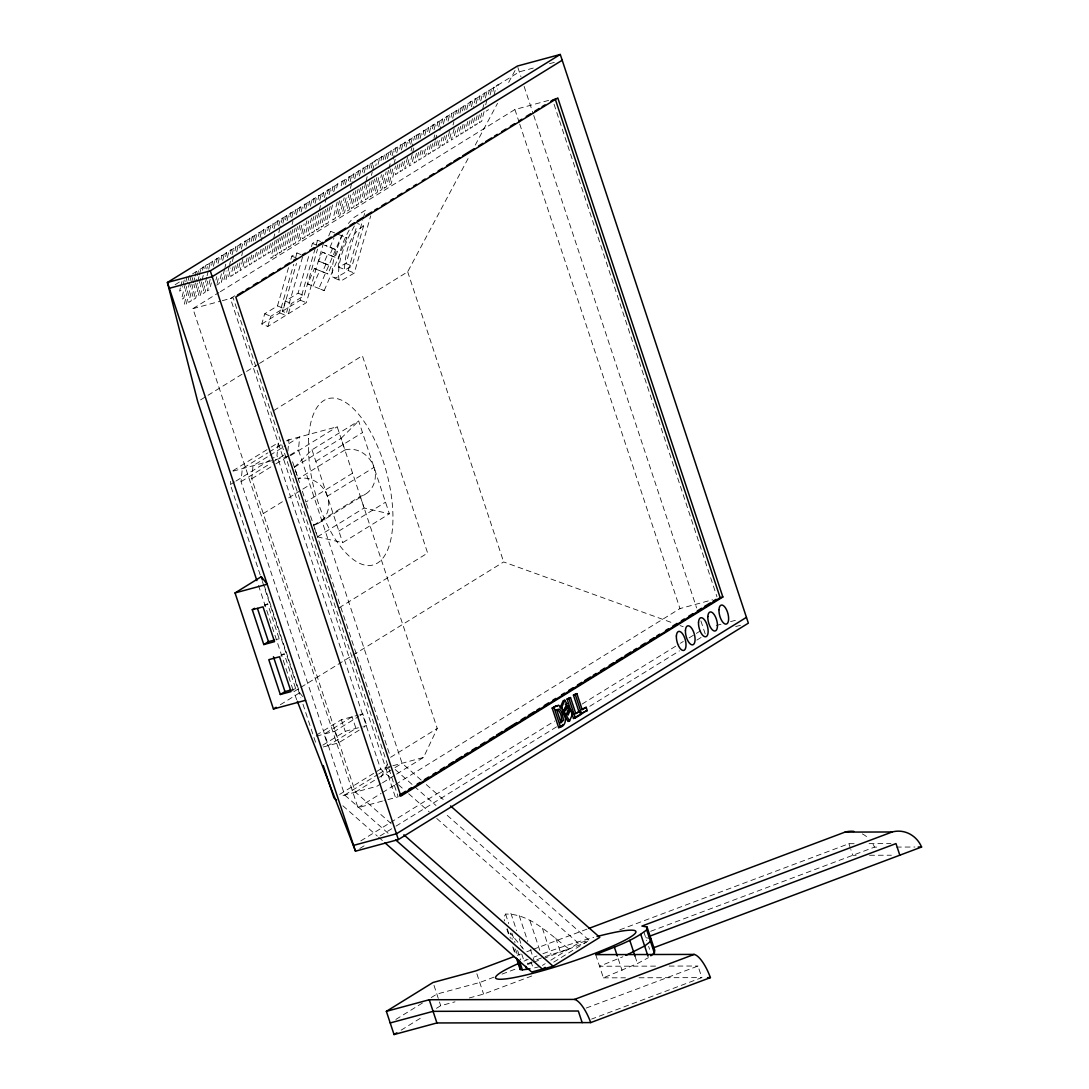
<?xml version="1.0" encoding="UTF-8"?>
<svg xmlns="http://www.w3.org/2000/svg" width="1089" height="1089" viewBox="0 0 1089 1089"><rect width="100%" height="100%" fill="white"/><g stroke="black" fill="none" stroke-linecap="round" stroke-linejoin="round"><path stroke-width="0.75" stroke-dasharray="5 3.75" d="M260.23 575.006L230.323 484.551L230.637 481.297M388.052 833.208L344.682 795.011L241.037 481.651L242.289 468.665L267.744 452.929M391.114 823.57L355.395 792.111L251.763 478.752L253.016 465.765L268.575 456.141M287.864 451.173L288.966 439.806L283.303 443.305M421.198 780.105L402.059 763.253L298.427 449.893L299.679 436.907L284.12 446.531M180.352 287.932L179.562 291.144L181.904 289.701L182.693 286.489M180.747 286.325L182.326 279.887M183.088 284.882L184.259 280.05M185.416 283.439L181.482 299.529L183.81 298.087L187.744 281.997M185.811 281.82L186.995 277.001M188.138 280.377L189.323 275.558M189.649 282.323L184.027 305.342L186.355 303.899L191.174 284.175M190.044 280.69L191.65 274.115M191.582 282.527L192.78 277.6M193.107 284.379L188.683 302.456L191.024 301.013L195.435 282.936M193.515 282.732L194.713 277.804M195.122 276.157L196.319 271.229L198.661 269.786L195.843 281.289M197.368 283.126L193.352 299.57L195.693 298.127L200.907 276.756M197.776 281.493L198.974 276.552M199.382 274.918L200.989 268.343L203.316 266.9L202.513 270.181M201.642 281.888L198.021 296.684L200.362 295.242L203.575 282.092M202.037 280.241L203.248 275.313M204.855 268.738L205.658 265.457L207.985 264.014L206.787 268.942M206.706 277.355L202.69 293.799L205.018 292.356L207.836 280.853M207.114 275.721L208.312 270.78M208.72 269.146L210.327 262.572L212.654 261.129L211.048 267.703M210.163 279.41L207.359 290.913L209.687 289.47L211.293 282.895M213.376 266.26L214.982 259.686L217.324 258.243L215.717 264.818M218.045 263.375L219.651 256.8L221.993 255.357L220.386 261.932M215.962 280.009L216.765 276.729M217.092 283.494L219.093 275.286M222.714 260.489L224.32 253.914L226.648 252.471L225.042 259.046M221.435 273.843L219.025 283.698L216.684 285.141M224.565 269.106L221.353 282.255L223.694 280.812L226.104 270.957M224.974 267.458L225.777 264.178M227.383 257.603L228.989 251.028L231.317 249.585L229.711 256.16M229.235 266.22L226.022 279.369L228.35 277.926L230.759 268.071M229.643 264.573L230.446 261.292M232.052 254.717L233.659 248.142L235.986 246.699L234.38 253.274M232.365 261.496L233.972 254.921M233.1 266.628L230.691 276.483L233.019 275.041L235.428 265.185M236.708 251.831L238.314 245.256L240.655 243.813L239.049 250.388M237.77 263.742L235.36 273.598L237.688 272.155L240.097 262.299M241.377 248.945L242.983 242.371L245.324 240.928L244.113 245.855M241.704 255.724L242.507 252.43M242.833 259.209L240.016 270.712L242.357 269.269L244.766 259.413M246.046 246.06L247.652 239.485L249.98 238.042L248.782 242.97M247.094 257.97L244.685 267.826L247.026 266.383L249.435 256.528M251.11 241.527L252.321 236.599L254.649 235.156L253.043 241.731M251.763 255.085L249.354 264.94L251.682 263.497L253.696 255.275M255.384 240.288L256.99 233.713L259.318 232.27L257.712 238.845M256.432 252.199L254.023 262.054L256.351 260.611L258.365 252.389M260.04 237.402L261.659 230.827L263.987 229.384L261.169 240.887M261.101 249.313L258.692 259.168L261.02 257.725L263.429 247.87M264.709 234.516L266.315 227.941L268.656 226.498L267.05 233.073M265.77 246.427L263.347 256.283L265.689 254.84L268.493 243.337M269.378 231.63L270.984 225.055L273.325 223.613L271.719 230.187M270.426 243.541L268.017 253.397L270.358 251.954L273.162 240.451M274.047 228.744L275.653 222.17L277.981 220.727L276.783 225.654M273.57 238.804L275.177 232.229M275.149 240.424L270.78 258.324L272.863 257.031L277.246 239.131M278.73 225.791L280.322 219.284L282.405 217.991L280.023 227.751M278.825 232.624L279.628 229.371M279.329 237.838L274.959 255.738L277.055 254.445L281.425 236.544M282.909 223.204L284.501 216.697L286.584 215.404L285.005 221.911M283.508 235.265L279.138 253.152L281.466 251.709L285.849 233.822M287.088 220.618L288.68 214.111L291.008 212.668L289.415 219.175M288.177 232.379L283.807 250.266L286.135 248.823L290.504 230.936M291.757 217.732L293.349 211.225L295.677 209.782L294.493 214.669M292.097 224.429L292.9 221.176M292.846 229.493L288.476 247.38L290.804 245.937L295.173 228.05M296.426 214.846L298.018 208.339L300.346 206.896L299.148 211.783M297.515 226.607L293.145 244.494L295.473 243.051L299.843 225.164M301.095 211.96L302.674 205.453L305.015 204.011L303.817 208.897M301.776 225.341L297.801 241.608L300.142 240.165L304.117 223.898M305.75 209.074L307.343 202.568L309.684 201.125L308.092 207.631M306.839 220.836L302.47 238.722L304.811 237.279L308.786 221.013M310.419 206.189L312.012 199.682L314.34 198.239L312.761 204.746M311.508 217.95L307.139 235.837L309.467 234.394L313.85 216.507M315.089 203.303L316.681 196.796L319.009 195.353L317.416 201.86M316.178 215.064L311.808 232.951L314.136 231.508L318.914 211.987M319.758 200.417L321.35 193.91L323.678 192.467L322.085 198.974M319.308 210.368L320.493 205.481M320.847 212.178L316.477 230.065L318.805 228.622L323.174 210.735M324.427 197.531L326.006 191.024L328.347 189.581L324.767 204.228M325.516 209.292L321.132 227.179L323.474 225.736L327.843 207.849M329.082 194.645L330.675 188.138L333.016 186.695L331.424 193.202M330.171 206.406L325.802 224.293L328.143 222.85L332.513 204.963M333.751 191.759L335.344 185.253L337.672 183.81L336.487 188.696M337.182 202.078L332.798 219.964L335.14 218.521L339.509 200.635M341.156 185.811L342.341 180.924L344.682 179.481L343.484 184.368M341.442 200.812L337.467 217.079L339.809 215.636L344.178 197.749M345.417 184.545L347.01 178.038L349.338 176.595L347.759 183.102M346.111 197.926L342.137 214.193L344.464 212.75L348.848 194.863M350.086 181.659L351.679 175.152L354.007 173.709L352.019 181.849M350.427 188.356L351.624 183.469M350.781 195.04L346.806 211.307L349.133 209.864L353.503 191.977M354.755 178.773L356.348 172.266L358.676 170.823L357.083 177.33M355.844 190.534L351.475 208.421L353.802 206.978L358.172 189.091M359.424 175.887L361.004 169.38L363.345 167.937L361.752 174.444M360.513 187.648L356.13 205.535L358.472 204.092L362.841 186.205M364.08 173.001L365.673 166.494L368.014 165.052L366.421 171.558M365.577 183.129L360.799 202.649L363.141 201.206L367.51 183.32M365.972 181.509L367.156 176.622M369.144 168.496L370.342 163.609L372.683 162.166L371.09 168.672M369.838 181.877L365.468 199.763L367.796 198.321L372.179 180.434M371.431 175.37L372.234 172.116M372.629 170.483L375.011 160.723L377.339 159.28L375.759 165.787M374.507 178.991L370.137 196.878L372.465 195.435L376.848 177.548M378.087 164.344L379.68 157.837L382.008 156.394L380.415 162.901M378.781 177.725L374.807 193.992L377.134 192.549L381.504 174.662M383.151 159.838L384.349 154.951L386.677 153.508L385.084 160.015M383.451 174.839L379.476 191.106L381.803 189.663L386.173 171.776M387.425 158.572L389.004 152.065L391.346 150.622L389.753 157.129M388.514 170.333L384.131 188.22L386.472 186.777L390.842 168.89M388.909 168.7L390.502 162.193M392.081 155.686L393.673 149.179L396.015 147.736L393.224 159.13M392.775 169.067L388.8 185.334L391.142 183.891L395.511 166.004M394.368 162.56L395.157 159.307M396.75 152.8L398.343 146.294L400.67 144.851L399.091 151.357M397.784 164.779L395.375 174.648L397.716 173.205L400.126 163.336M401.405 149.983L403.012 143.408L405.339 141.965L403.733 148.54M402.454 161.893L400.044 171.763L402.372 170.32L404.781 160.451M406.074 147.097L407.681 140.522L410.009 139.079L408.797 144.02M407.517 157.361L404.713 168.877L407.041 167.434L409.45 157.565M410.73 144.211L412.336 137.636L414.678 136.193L412.268 146.062M411.057 150.99L411.86 147.709M412.187 154.475L409.382 165.991L411.71 164.548L414.119 154.679M412.595 152.841L414.201 146.266M415.807 139.691L417.005 134.75L419.347 133.307L417.74 139.882M416.447 153.236L414.038 163.105L416.379 161.662L418.789 151.793M420.068 138.439L421.674 131.864L424.002 130.421L422.396 136.996M421.116 150.35L418.707 160.219L421.048 158.776L423.049 150.554M424.737 135.553L426.344 128.978L428.671 127.536L427.065 134.11M425.391 149.111L423.376 157.333L425.704 155.89L428.113 146.021M429.406 132.667L431.013 126.093L433.34 124.65L431.734 131.225M430.454 144.578L428.045 154.447L430.373 153.005L433.585 139.855M434.062 129.782L435.668 123.207L438.009 121.764L436.403 128.339M433.994 138.208L434.797 134.913M435.124 141.693L432.714 151.562L435.042 150.119L437.451 140.25M435.518 140.059L437.125 133.484M438.731 126.896L440.337 120.321L442.678 118.878L439.861 130.394M439.384 140.454L437.37 148.676L439.711 147.233L442.12 137.364M443.4 124.023L445.006 117.435L447.348 115.992L445.728 122.581M444.448 135.921L442.039 145.79L444.38 144.347L446.789 134.478M448.069 121.138L449.675 114.563L452.003 113.12L450.805 118.048M449.526 131.401L446.708 142.904L449.036 141.461L451.459 131.592M452.738 118.252L454.344 111.677L456.672 110.234L455.474 115.162M453.065 125.017L453.868 121.737M454.181 128.516L451.377 140.018L453.705 138.575L456.114 128.706M457.802 113.719L459.014 108.791L461.341 107.348L459.735 113.923M458.455 127.263L456.046 137.132L458.374 135.689L460.783 125.82M462.471 110.833L463.669 105.905L466.01 104.462L464.404 111.037M463.124 124.377L460.701 134.246L463.043 132.804L465.044 124.582M466.732 109.594L468.338 103.019L470.679 101.576L469.073 108.151M467.78 121.492L465.371 131.361L467.712 129.918L470.121 120.049M471.401 106.708L473.007 100.134L475.335 98.691L473.334 106.899M472.449 118.606L470.04 128.475L472.381 127.032L474.79 117.163M476.07 103.823L477.676 97.248L480.004 95.805L478.398 102.38M477.118 115.72L474.709 125.589L477.036 124.146L479.446 114.277M480.739 100.937L482.345 94.362L484.673 92.919L483.462 97.847M483.788 104.626L479.378 122.703L481.706 121.26L484.115 111.391M485.395 98.051L487.001 91.476L489.342 90.033L487.736 96.608M485.721 104.816L487.328 98.241M490.104 95.015L491.67 88.59L494.011 87.147L492.432 93.586M493.984 95.356L496.339 85.704L498.667 84.261L497.496 89.08M302.551 257.045L285.754 315.402L267.84 326.469L261.782 323.991L264.722 313.809L277.491 305.914L288.585 267.363M267.84 326.469L270.78 316.286L283.548 308.391L296.494 263.429M290.899 259.332L291.825 256.119L296.97 252.947L301.503 254.812M261.782 323.991L279.682 312.924L293.703 264.3M295.568 257.807L296.97 252.947M323.61 242.697L306.336 302.674L288.422 313.741L282.364 311.263L285.304 301.081L298.073 293.186L309.167 254.635M288.422 313.741L291.362 303.559L304.13 295.663L317.539 249.095M311.481 246.604L312.407 243.392L317.552 240.22L320.574 241.459M282.364 311.263L300.265 300.196L315.674 246.699M316.15 245.079L317.552 240.22M349.215 230.01C343.13 241.064 337.699 254.404 338.366 266.968L345.989 263.552L357.069 225.096M342.286 234.802C337.563 248.197 330.062 262.871 332.907 277.259L336.052 277.804L348.194 270.562L362.787 219.896M363.25 218.263L365.605 210.095L353.34 217.923L348.344 223.504M338.366 266.968L345.267 269.745L352.046 266.029L363.59 225.981L357.532 223.504M334.35 278.063L340.408 280.554L342.123 280.281L354.252 273.04L370.723 215.84M325.938 264.001L322.657 271.801L327.925 273.965L331.206 266.152L318.533 261.047L322.358 252.158L335.031 257.263L337.93 250.511L324.699 245.188L337.93 250.511M318.533 261.047L323.814 263.211L327.626 254.309L322.358 252.158M332.649 248.36L329.763 255.112L335.031 257.263M324.182 290.6L346.874 237.824L341.606 235.66L318.914 288.449L324.182 290.6L307.711 283.97L314.422 268.52L327.925 273.965M328.687 235.932L330.675 231.304L333.792 232.556M329.967 247.353L333.955 238.096M381.177 777.151L387.684 763.416M396.641 774.075L423.498 757.454L437.247 728.459L337.195 426.765L285.89 440.637M545.14 956.578L569.03 948.941C550.122 935.165 530.493 913.521 505.595 914.079L503.649 917.796L504.697 920.954M259.55 363.413L407.694 271.801L469.699 155.509M475.267 145.068L497.523 103.319M508.658 82.451L515.015 70.526M354.401 225.981C345.662 242.112 336.596 261.183 338.965 279.737L340.408 280.554M297.27 475.92L294.398 467.222L311.998 449.811L358.662 420.953L389.372 513.804L342.708 542.662L317.43 536.85L313.591 525.252A24.611 22.025 58.3 0 0 327.367 496.216L374.017 467.385A24.611 22.025 58.3 0 0 344.9 449.961L341.061 438.363L358.662 420.953M175.111 284.705L182.339 280.227M192.467 273.965L519.317 71.847L535.203 67.559M486.17 111.119L488.498 109.676M382.443 801.082L357.982 807.698L192.93 308.636L218.916 292.56M220.359 291.675L514.92 109.526L552.436 99.371M234.775 295.813L230.446 298.495L395.498 797.556M363.59 225.981C348.997 234.23 345.118 254.336 344.423 269.446M200.58 399.881L245.175 372.302M246.604 371.417L258.12 364.298M273.72 410.567L362.392 355.735L427.637 553.049L338.978 607.88M232.992 470.693L269.759 447.947M271.175 447.075L278.24 442.706L276.987 455.692L380.619 769.052L392.108 779.166M269.16 452.044L281.888 444.176M269.99 455.27L282.704 447.402M230.323 484.551L234.557 481.923M235.973 481.052L274.156 457.434M241.037 481.651L270.739 463.288M272.155 462.403L286.284 453.664M251.763 478.752L274.387 464.758M275.803 463.887L288.531 456.005M289.946 455.134L298.427 449.893M290.532 455.61L337.195 426.765M294.398 467.222L341.061 438.363M315.837 461.423L362.501 432.564M344.9 449.961L298.236 478.82A24.611 22.025 58.3 0 1 327.367 496.216M263.279 513.572L283.072 501.321M288.735 497.823L301.462 489.955M302.865 489.084L309.943 484.714M352.591 473.171L305.927 502.029L302.334 491.207M313.591 525.252L360.282 496.38A24.611 22.025 58.3 0 0 374.031 467.358M318.873 522.951L365.577 494.079M317.43 536.85L364.094 507.991L389.372 513.804M338.87 531.051L385.533 502.192M264.164 606.11L267.663 603.946L279.179 638.767L276.851 640.209M280.69 656.054L284.188 653.89L295.704 688.711L292.206 690.875M296.725 699.71L293.662 691.814L299.421 688.262M300.85 687.363L503.663 561.951L672.104 622.717M280.336 704.719L299.679 692.767L264.491 586.372M316.178 735.279L341.374 719.693L358.227 715.146M316.436 736.178L334.813 731.209L358.621 716.494M360.023 715.623L362.814 713.894L366.653 725.505L363.849 727.234M322.82 745.148L345.213 731.304L362.065 726.744M323.338 746.959L338.652 742.821L362.46 728.105M390.583 757.304L437.247 728.459M339.618 794.412L380.619 769.052L389.808 766.574M344.682 795.011L377.202 774.905M378.618 774.034L391.346 766.152M355.395 792.111L378.019 778.118M379.435 777.247L393.578 768.507M394.994 767.636L402.059 763.253M381.082 783.699L376.835 786.312L340.081 796.263M382.498 782.814L395.225 774.946M357.982 807.698L381.082 793.418M382.525 792.52L394.068 785.387M395.511 784.488L679.972 608.588L712.587 599.767M360.799 840.899L554.6 721.068M582.084 704.066L678.978 644.157M680.421 643.259L683.32 641.475M689.106 637.895L694.891 634.315M696.334 633.417L700.663 630.735M359.833 848.494L367.061 844.029M380.075 835.971L394.545 827.027M395.988 826.143L556.52 726.867M589.775 706.298L679.454 650.854M696.81 640.114L701.139 637.433M395.852 1019.44L422.723 1002.833M431.203 997.578L436.866 994.08L479.745 982.496L494.066 977.105M401.106 1030.18L422.314 1017.058M436.458 1008.319L440.705 1005.692L454.998 1001.826M542.431 965.399L545.221 963.67M550.83 960.199L578.354 943.169L589.081 940.27L446.204 814.463M553.729 962.131L587.665 941.155M595.71 954.631L603.388 977.854L637.46 963.547L648.459 957.626M531.541 961.995L527.58 963.765L526.014 959.041M655.564 966.12L599.549 966.242L622.854 956.768M536.836 959.749L542.186 957.639M517.275 955.325L520.46 954.127M526.831 951.745L531.595 949.948M533.188 949.349L587.298 929.012M502.029 974.111L517.942 968.135M527.484 964.541L532.262 962.744M533.841 962.145L541.805 959.164M543.397 958.565L586.358 942.407M619.777 929.843L848.903 843.703L855.627 843.676M469.291 997.96L483.584 994.094L534.508 974.954M650.664 931.286L874.508 847.119L879.544 847.106M586.195 1008.06L698.008 966.025L701.847 977.623L591.613 1019.073M549.496 63.693L555.853 61.978M192.93 308.636L220.659 301.136M222.292 300.7L233.128 297.76L398.179 796.835L384.077 800.646M233.1 471.142L288.898 456.06M264.6 604.776L267.663 603.946M276.116 639.597L279.179 638.767M281.125 654.72L284.188 653.89M292.642 689.528L295.704 688.711M359.751 714.724L362.814 713.894M716.263 625.508L721.027 624.228M730.556 621.642L738.505 619.505M363.59 726.336L366.653 725.505M735.66 626.583L743.596 624.446M392.87 765.744L423.498 757.454M539.45 966.651L533.174 968.216L531.187 962.213M869.076 843.648L890.952 843.607M896.37 847.079L914.869 847.024M856.104 855.301L852.741 855.301L850.822 849.502M869.553 855.26L891.415 855.219M669.15 966.079L698.008 966.025M603.388 977.854L625.454 977.799M639.039 977.772L701.847 977.623M645.75 937.67L650.909 938.636M680.053 625.576L683.239 626.733M337.508 234.081L346.874 237.824M323.814 263.211L331.206 266.152M330.675 231.304L334.622 232.923M312.407 243.392L316.953 245.256M345.989 263.552L352.046 266.029M348.194 270.562L354.252 273.04M291.825 256.119L294.86 257.358M314.422 268.52L319.69 270.685L312.979 286.135L307.711 283.97M298.073 293.186L304.13 295.663M300.265 300.196L306.336 302.674M285.304 301.081L291.362 303.559M277.491 305.914L283.548 308.391M279.682 312.924L285.754 315.402M264.722 313.809L270.78 316.286M426.303 784.597L444.162 800.333M395.171 769.528L413.03 785.251M414.31 786.381L435.995 805.479M398.479 784.788L403.583 789.28M408.688 793.772L429.093 811.741M436.757 818.479L578.354 943.169M342.885 805.778L377.325 836.107M378.604 837.237L383.709 841.729M523.441 949.023L510.169 932.946L512.293 939.371M299.679 692.767L302.633 696.524M292.587 461.804L294.643 467.998M295.16 469.536L300.278 485.013M306.445 503.581L308.486 509.761M310.542 515.955L390.039 755.698M848.903 843.703L850.346 848.045M554.042 104.217L716.957 596.826M517.874 67.504L520.923 76.693M524.122 86.385L533.202 113.841M533.733 115.448L696.62 607.961M700.894 620.88L705.481 634.751M514.92 109.526L519.194 122.444M519.725 124.064L679.972 608.588M643.83 931.871L646.703 940.583M648.622 946.382L649.589 949.281M635.05 956.292L637.46 963.547M407.694 271.801L503.663 561.951M618.239 958.837L622.078 970.435M555.758 937.969L560.222 951.487M542.431 928.345L551.075 954.454M529.975 920.709L540.062 951.214M519.208 915.577L527.757 941.427M530.438 949.499L534.168 960.811M510.904 913.317L516.635 930.659M519.235 938.541L522.366 948.002M521.74 954.087L524.285 961.764M505.595 914.079L508.726 923.567M511.871 933.069L515.015 942.557M517.629 950.479L520.773 959.967M515.478 948.995L518.133 957.027M507.297 928.835L510.428 938.296M513.559 947.757L515.642 954.059M506.821 929.08L509.489 937.153M512.688 946.845L515.369 954.93M360.255 496.393L364.094 507.991M311.998 449.811L342.708 542.662M476.873 973.784L483.584 994.094M433.994 985.382L440.705 1005.692M341.374 719.693L345.213 731.304M334.813 731.209L338.652 742.821M262.367 581.458L300.836 697.763M302.973 704.229L316.327 744.604M258.474 585.419L293.662 691.814M524.04 961.111A73.834 8.481 -18.3 0 1 528.151 959.409M533.978 957.095A73.834 8.481 -18.3 0 1 537 955.924M542.921 953.705A73.834 8.481 -18.3 0 1 593.75 937.384M862.338 833.915A27.171 25.469 89.9 0 1 867.32 837.264M873.119 844.343A27.171 25.469 89.9 0 1 874.508 847.119M352.101 716.793L324.1 734.109L327.939 745.72L355.94 728.405L352.101 716.793M308.582 438.649A86.14 37.108 74.9 0 0 368.177 565.518A86.14 37.108 74.9 0 0 375.283 441.263A86.14 37.108 74.9 0 0 308.582 438.649"/><path stroke-width="1.5" d="M530.003 968.829L522.38 969.877L520.174 969.469L520.338 968.244M650.827 955.802L654.366 953.079L646.689 929.87L647.07 927.025L641.911 926.072L892.15 831.982A27.171 25.469 89.9 0 1 921.593 847.011L652.747 948.097M650.909 938.636L650.528 941.481L644.634 946.014L625.93 955.38M654.366 953.079L654.748 950.234L647.07 927.025M564.823 700.241L563.217 700.676L560.073 707.891L561.679 707.455L564.823 700.241L566.893 703.793L564.606 709.048L565.613 710.777L567.737 705.89L569.057 708.163L566.933 713.064L568.077 715.092L570.445 709.647L572.773 713.581L569.547 720.986L567.941 721.422L562.441 711.947M564.538 709.987L566.13 706.325L567.737 705.89M567.07 714.166L568.839 710.082L570.445 709.647M562.414 725.206L562.918 724.512M560.345 722.633C563.244 719.516 560.318 708.517 555.581 709.946M514.103 956.523L475.907 970.884L433.027 982.482L386.364 1011.341L394.041 1034.55L436.92 1022.952L590.728 1022.598L710.409 977.609A27.171 8.916 69.4 0 0 694.169 954.413L595.71 954.631C613.039 947.307 631.743 941.686 646.689 929.87M256.881 580.587L197.708 401.664L167.407 282.473L210.286 270.875L560.277 54.45L748.361 623.153L398.37 839.578L355.49 851.176L297.338 701.275M562.196 60.249L212.205 276.674L169.326 288.272M237.456 295.078L243.228 291.512M246.128 289.728L249.013 287.945M253.342 285.264L257.671 282.582M262 279.9L266.342 277.232M269.228 275.435L273.557 272.767M277.886 270.086L280.771 268.302M285.114 265.621L289.443 262.939M293.771 260.257L296.657 258.474M302.429 254.908L305.328 253.124M309.657 250.443L313.986 247.761M318.315 245.079L322.643 242.411M325.543 240.615L331.315 237.048M334.2 235.265L345.757 228.118M350.086 225.437L354.415 222.755M357.301 220.972L363.073 217.405M365.972 215.622L371.744 212.042M374.63 210.259L377.515 208.475M381.844 205.794L386.187 203.112M390.515 200.444L393.401 198.647M397.73 195.979L402.059 193.298M406.401 190.616L409.287 188.833M413.616 186.151L416.502 184.368M422.273 180.801L425.159 179.004M429.502 176.336L433.83 173.655M438.159 170.973L442.488 168.291M446.83 165.623L451.159 162.942M454.045 161.158L459.817 157.578M462.702 155.795L474.26 148.649M478.588 145.967L482.917 143.299M485.817 141.516L491.588 137.935M494.474 136.152L497.36 134.369M501.689 131.687L506.031 129.006M510.36 126.324L514.689 123.656M519.017 120.974L521.903 119.191M526.246 116.509L530.574 113.828M534.903 111.146L539.232 108.478M542.118 106.681L545.004 104.898M550.789 101.331L553.675 99.548M235.047 592.933L261.292 576.707L267.213 584.235L235.047 592.933L273.434 708.993L305.587 700.295M252.28 609.731L263.007 606.832L274.523 641.652L263.797 644.552L252.28 609.731L254.622 608.288M263.797 644.552L268.466 641.666L274.591 640.005M280.309 694.496L291.035 691.597L279.519 656.776L268.792 659.675L280.309 694.496L284.978 691.61L291.103 689.95M273.434 708.993L276.198 707.292M399.826 794.875L405.598 791.308M408.498 789.525L411.383 787.728M417.155 784.162L420.041 782.378M424.37 779.697L428.712 777.015M433.041 774.333L435.927 772.55M440.255 769.882L444.584 767.201M448.927 764.519L453.255 761.837M456.141 760.054L461.913 756.487M464.799 754.691L467.698 752.907M472.027 750.226L476.356 747.558M480.685 744.876L485.013 742.194M489.356 739.513L493.685 736.845M496.57 735.048L502.342 731.481M505.228 729.698L516.785 722.551M521.114 719.87L525.442 717.202M528.342 715.405L534.114 711.838M537 710.055L539.885 708.272M544.214 705.59L548.557 702.909M552.885 700.227L555.771 698.444M561.543 694.877L564.429 693.094M568.771 690.412L573.1 687.731M577.429 685.049L581.757 682.367M584.643 680.584L590.429 677.018M593.314 675.234L596.2 673.438M600.529 670.77L604.858 668.088M609.2 665.406L613.529 662.725M616.415 660.941L622.187 657.375M625.072 655.592L630.858 652.012M633.744 650.228L636.629 648.445M640.958 645.763L645.287 643.082M649.629 640.414L653.958 637.732M656.844 635.949L659.73 634.152M665.502 630.585L668.401 628.802M672.73 626.121L677.059 623.439M681.387 620.771L684.273 618.974M688.616 616.306L692.944 613.624M697.273 610.943L701.602 608.261M704.488 606.478L710.273 602.911M713.159 601.114L716.045 599.331M399.622 795.936L720.169 597.711L722.851 596.99L557.799 97.928L235.809 297.038L400.861 796.1L722.851 596.99M552.191 708.068L558.548 705.209C564.796 709.701 570.173 725.819 558.657 727.643L552.191 708.068L555.989 705.822L557.595 706.026M567.07 699.056L570.5 697.573L575.836 713.69L579.784 711.253L580.873 714.547L575.332 717.978L573.495 718.468L567.07 699.056L570.5 697.573M578.885 711.539L573.44 695.109L576.871 693.625L582.207 709.756L586.154 707.306L587.243 710.613L579.865 714.534L584.031 711.961M573.44 695.109L576.871 693.625M573.998 714.193L579.784 711.253M581.689 709.429L586.154 707.306M558.657 727.643L561.652 725.791M573.495 718.468L579.035 715.051M746.441 617.354L396.45 833.779L353.571 845.377M394.041 1034.55L396.872 1032.808M545.235 967.386L542.417 969.128L395.702 839.946M384.989 842.845L531.691 972.028L553.13 966.229L599.794 937.37L450.533 805.942M588.877 928.413L845.064 832.091A27.171 25.469 89.9 0 1 853.844 831.383M648.908 936.486L895.988 843.594L899.827 855.192M386.364 1011.341L429.243 999.743L574.488 999.416L694.169 954.413M560.277 54.45L517.398 66.048L167.407 282.473L355.49 851.176M565.286 704.229L566.893 703.793M567.464 708.599L569.057 708.163M585.406 711.103L587.243 710.613M390.202 1022.939L433.082 1011.341L578.327 1011.014L582.166 1022.625M845.064 832.091L892.15 831.982M918.231 847.024L921.593 847.011M707.551 977.609L710.409 977.609M403.869 834.8L553.13 966.229M336.501 800.156L333.955 797.91L323.27 765.608M561.679 707.455L569.547 720.986M555.118 98.65L720.169 597.711M575.278 694.619L581.703 714.03M568.907 698.553L575.332 717.978M640.795 934.403L647.982 956.169M554.029 707.564L560.508 727.153M629.782 940.324L635.05 956.292M614.4 947.226L617.286 955.938M525.81 966.379L526.817 969.455M519.194 960.239L522.38 969.877M517.207 958.783L519.821 966.664M516.431 958.157L520.174 969.469M210.286 270.875L398.37 839.578M429.243 999.743L436.92 1022.952M261.292 576.707L262.367 579.92M257.467 608.424L268.466 641.666M273.462 656.79L284.978 691.61M574.488 999.416A27.171 8.916 69.4 0 1 590.728 1022.598M597.058 936.513A73.834 8.481 -18.3 0 1 624.392 940.501A73.834 8.481 -18.3 0 1 520.583 976.261A73.834 8.481 -18.3 0 1 517.779 963.819M563.462 720.142L560.998 722.865L556.71 709.892C561.992 706.53 562.782 716.739 563.462 720.142M676.378 635.99A9.842 4.247 74.9 0 0 683.184 650.487A9.842 4.247 74.9 0 0 684.001 636.289A9.842 4.247 74.9 0 0 676.378 635.99M685.444 630.381A9.842 4.247 74.9 0 0 692.264 644.879A9.842 4.247 74.9 0 0 693.067 630.681A9.842 4.247 74.9 0 0 685.444 630.381M707.836 616.537A9.842 4.247 74.9 0 0 714.656 631.035A9.842 4.247 74.9 0 0 715.459 616.837A9.842 4.247 74.9 0 0 707.836 616.537M698.512 622.295A9.842 4.247 74.9 0 0 705.332 636.806A9.842 4.247 74.9 0 0 706.135 622.595A9.842 4.247 74.9 0 0 698.512 622.295M718.985 609.636A9.842 4.247 74.9 0 0 725.791 624.147A9.842 4.247 74.9 0 0 726.608 609.935A9.842 4.247 74.9 0 0 718.985 609.636"/></g></svg>
